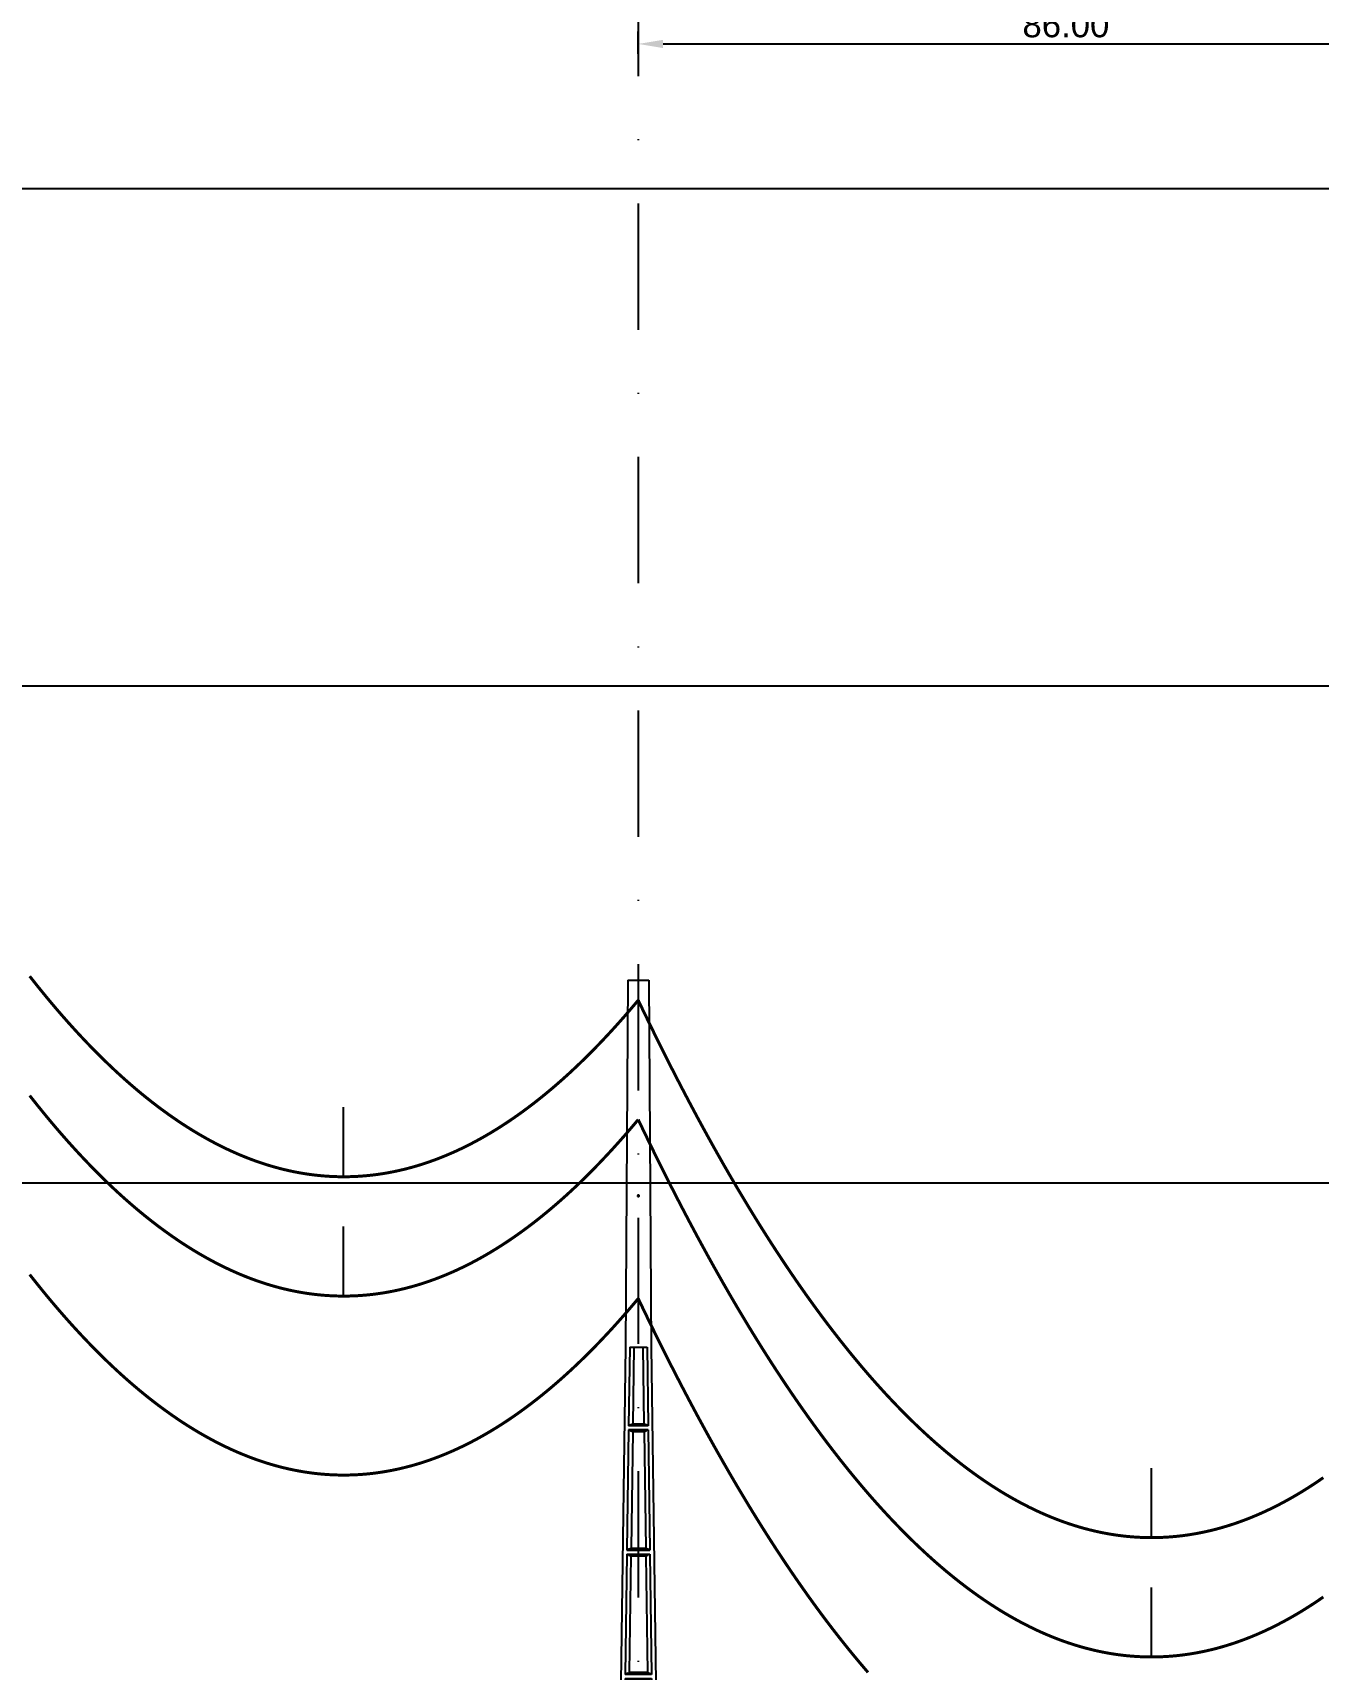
# Model space of a CAD drawing. Header units: metres. Extents: x -121 to 9872, y 3505 to 10721.
# Drawn here: x 4615.1 to 4744.3, y 6378.1 to 6542.6 of the extents above; entities that cross this region are included whole.
import ezdxf

# ---------------------------------------------------------------- set-up
doc = ezdxf.new("R2010")
doc.units = ezdxf.units.M
doc.header["$PDMODE"] = 2
doc.linetypes.add('DASHDOT', pattern=[25.4, 12.7, -6.35, 0, -6.35])
for name, color, linetype in [('CON-EOL- FO', 101, 'Continuous'), ('CON-EOL-CA ARBUTUS', 144, 'Continuous'), ('cotas', 7, 'Continuous'), ('GRID', 253, 'Continuous'), ('POSTE DT', 7, 'Continuous')]:
    doc.layers.add(name, color=color, linetype=linetype)
doc.styles.get("Standard").update_dxf_attribs({"font": 'arial.ttf'})
doc.dimstyles.new('ISO-25', dxfattribs={"dimtxt": 2.5, "dimasz": 2.5, "dimexe": 1.25, "dimexo": 0.625, "dimtad": 1, "dimzin": 1, "dimtxsty": 'Standard', "dimcen": 2.5, "dimaunit": 1, "dimadec": 3, "dimazin": 3, "dimtfac": 1, "dimtmove": 0, "dimatfit": 3, "dimfxlon": 1, "dimarcsym": 0})

# ---------------------------------------------------------------- blocks, each defined once
blk = doc.blocks.new('*U1')
at = {"layer": 'POSTE DT', "extrusion": (0, 1, 0)}
for p, q in [((-3.31, 378.23), (-4.05, 262)), ((-3.31, 378.23), (3.31, 378.23)), ((3.31, 378.23), (4.06, 262)), ((-4.05, 262), (-7.72, 0)), ((-4.05, 262), (-4.05, 262)), ((-2.73, 262), (-3.08, 237.05)), ((-2.73, 262), (2.75, 262)), ((-1.42, 262), (-1.77, 237.57)), ((1.43, 262), (1.77, 237.57)), ((2.75, 262), (3.1, 237.05)), ((4.06, 262), (7.72, 0)), ((-3.1, 235.74), (-3.63, 197.65)), ((3.11, 235.73), (-3.1, 235.74)), ((3.1, 237.05), (-3.08, 237.05)), ((-1.8, 235.21), (-2.32, 198.19)), ((1.8, 235.21), (2.32, 198.19)), ((3.11, 235.73), (3.65, 197.65)), ((-3.65, 196.34), (-4.19, 158.25)), ((-2.35, 195.8), (-2.87, 158.8)), ((2.35, 195.8), (2.87, 158.8)), ((3.66, 196.34), (4.2, 158.25)), ((-4.21, 156.94), (-4.74, 118.85)), ((-2.9, 156.39), (-3.42, 119.41)), ((2.91, 156.39), (3.42, 119.41)), ((4.21, 156.94), (4.75, 118.85)), ((-4.76, 117.54), (-5.29, 79.45)), ((4.77, 117.54), (-4.76, 117.54)), ((4.75, 118.85), (-4.74, 118.85)), ((-3.46, 116.98), (-3.97, 80.02)), ((3.46, 116.98), (3.98, 80.02)), ((4.77, 117.54), (5.3, 79.45)), ((-5.31, 78.14), (-5.85, 40.06)), ((5.32, 78.14), (-5.31, 78.14)), ((5.3, 79.45), (-5.29, 79.45)), ((5.32, 78.14), (5.85, 40.06)), ((-4.01, 77.57), (-4.53, 40.63)), ((4.01, 77.57), (4.53, 40.63)), ((-5.86, 38.74), (-6.41, 0)), ((5.87, 38.74), (-5.86, 38.74)), ((5.85, 40.06), (-5.85, 40.06)), ((-4.56, 38.17), (-5.1, 0)), ((4.56, 38.17), (5.1, 0)), ((5.87, 38.74), (6.41, 0)), ((-6.41, 0), (-7.72, 0)), ((-5.1, 0), (-6.41, 0)), ((5.1, 0), (-5.1, 0)), ((6.41, 0), (5.1, 0)), ((7.72, 0), (6.41, 0))]:
    blk.add_line(p, q, dxfattribs=at)
at = {"layer": 'POSTE DT', "ltscale": 3}
for points in [[(-3.63, 197.65), (3.65, 197.65)], [(-3.65, 196.34), (3.66, 196.34)], [(-4.21, 156.94), (4.21, 156.94)], [(4.2, 158.25), (-4.19, 158.25)]]:
    blk.add_lwpolyline(points, dxfattribs=at)
at = {"layer": 'POSTE DT'}
for points, knots in [([(0.25, 309.94), (0.25, 309.93), (0.25, 309.93), (0.25, 309.92), (0.25, 309.91), (0.25, 309.9), (0.25, 309.89), (0.24, 309.85), (0.22, 309.82), (0.19, 309.77), (0.16, 309.74), (0.11, 309.71), (0.08, 309.7), (0.01, 309.68), (-0.02, 309.68), (-0.08, 309.7), (-0.11, 309.71), (-0.16, 309.74), (-0.18, 309.76), (-0.21, 309.8), (-0.22, 309.82), (-0.24, 309.85), (-0.24, 309.87), (-0.25, 309.89), (-0.25, 309.9), (-0.25, 309.92), (-0.25, 309.92), (-0.25, 309.93), (-0.25, 309.94), (-0.25, 309.95), (-0.25, 309.95), (-0.25, 309.96), (-0.25, 309.97), (-0.24, 310), (-0.23, 310.02), (-0.21, 310.07), (-0.2, 310.09), (-0.15, 310.14), (-0.13, 310.15), (-0.07, 310.18), (-0.03, 310.19), (0.03, 310.19), (0.06, 310.18), (0.12, 310.16), (0.14, 310.14), (0.18, 310.11), (0.2, 310.09), (0.21, 310.06), (0.22, 310.05), (0.23, 310.04), (0.24, 310.01), (0.24, 309.99), (0.25, 309.97), (0.25, 309.96), (0.25, 309.95), (0.25, 309.94), (0.25, 309.94), (0.25, 309.94), (0.25, 309.94)], [-54.728303, -54.728303, -54.728303, -54.728303, -54.309038, -54.309038, -53.647169, -53.647169, -52.532885, -52.532885, -48.86224, -48.86224, -45.282765, -45.282765, -41.52867, -41.52867, -37.867486, -37.867486, -34.454589, -34.454589, -31.301423, -31.301423, -28.48103, -28.48103, -26.961755, -26.961755, -25.7544, -25.7544, -25.136228, -25.136228, -24.64409, -24.64409, -24.094201, -24.094201, -23.191199, -23.191199, -20.494482, -20.494482, -17.342863, -17.342863, -13.645538, -13.645538, -9.835989, -9.835989, -6.296781, -6.296781, -3.005029, -3.005029, 0, 0, 0, 1.527594, 1.527594, 3.697216, 3.697216, 4.489727, 4.489727, 5.01438, 5.01438, 5.095313, 5.095313, 5.095313, 5.095313]), ([(-3.1, 235.74), (-2.88, 235.65), (-2.67, 235.56), (-2.23, 235.39), (-2.02, 235.3), (-1.8, 235.21)], [0.055576, 0.055576, 0.055576, 0.055576, 56.767409, 56.767409, 113.50757, 113.50757, 113.50757, 113.50757]), ([(-1.77, 237.57), (-1.99, 237.49), (-2.21, 237.4), (-2.64, 237.22), (-2.86, 237.14), (-3.08, 237.05)], [0, 0, 0, 0, 56.660495, 56.660495, 113.412826, 113.412826, 113.412826, 113.412826]), ([(-1.8, 235.21), (-1.2, 235.21), (-0.6, 235.21), (0.6, 235.21), (1.2, 235.21), (1.8, 235.21)], [0, 0, 0, 0, 68.567797, 68.567797, 137.136247, 137.136247, 137.136247, 137.136247]), ([(1.77, 237.57), (1.18, 237.57), (0.59, 237.57), (-0.59, 237.57), (-1.18, 237.57), (-1.77, 237.57)], [0, 0, 0, 0, 67.306894, 67.306894, 134.614447, 134.614447, 134.614447, 134.614447]), ([(3.1, 237.05), (2.87, 237.14), (2.65, 237.23), (2.21, 237.4), (1.99, 237.49), (1.77, 237.57)], [0, 0, 0, 0, 56.738948, 56.738948, 113.38731, 113.38731, 113.38731, 113.38731]), ([(1.8, 235.21), (2.02, 235.3), (2.24, 235.38), (2.68, 235.56), (2.89, 235.65), (3.11, 235.73)], [0, 0, 0, 0, 56.845349, 56.845349, 113.599799, 113.599799, 113.599799, 113.599799]), ([(-2.32, 198.19), (-2.54, 198.1), (-2.76, 198.01), (-3.2, 197.83), (-3.41, 197.74), (-3.63, 197.65)], [0, 0, 0, 0, 63.412073, 63.412073, 126.777421, 126.777421, 126.777421, 126.777421]), ([(2.32, 198.19), (1.55, 198.19), (0.77, 198.19), (-0.77, 198.19), (-1.55, 198.19), (-2.32, 198.19)], [0, 0, 0, 0, 88.31008, 88.31008, 176.620652, 176.620652, 176.620652, 176.620652]), ([(3.65, 197.65), (3.43, 197.74), (3.2, 197.83), (2.76, 198.01), (2.54, 198.1), (2.32, 198.19)], [0, 0, 0, 0, 63.488119, 63.488119, 126.880939, 126.880939, 126.880939, 126.880939]), ([(-3.65, 196.34), (-3.43, 196.25), (-3.22, 196.16), (-2.78, 195.98), (-2.57, 195.89), (-2.35, 195.8)], [0.054307, 0.054307, 0.054307, 0.054307, 63.527131, 63.527131, 127.063246, 127.063246, 127.063246, 127.063246]), ([(-2.35, 195.8), (-1.57, 195.8), (-0.78, 195.8), (0.79, 195.8), (1.57, 195.8), (2.35, 195.8)], [0, 0, 0, 0, 89.585713, 89.585713, 179.17191, 179.17191, 179.17191, 179.17191]), ([(2.35, 195.8), (2.57, 195.89), (2.79, 195.98), (3.23, 196.16), (3.45, 196.25), (3.66, 196.34)], [0, 0, 0, 0, 63.60246, 63.60246, 127.109696, 127.109696, 127.109696, 127.109696]), ([(-4.21, 156.94), (-3.99, 156.85), (-3.77, 156.75), (-3.34, 156.57), (-3.12, 156.48), (-2.9, 156.39)], [0.053423, 0.053423, 0.053423, 0.053423, 70.429742, 70.429742, 140.90167, 140.90167, 140.90167, 140.90167]), ([(-2.87, 158.8), (-3.09, 158.71), (-3.31, 158.62), (-3.75, 158.43), (-3.97, 158.34), (-4.19, 158.25)], [0, 0, 0, 0, 70.301707, 70.301707, 140.590947, 140.590947, 140.590947, 140.590947]), ([(-2.9, 156.39), (-1.94, 156.39), (-0.97, 156.39), (0.97, 156.39), (1.94, 156.39), (2.91, 156.39)], [0, 0, 0, 0, 110.60219, 110.60219, 221.20473, 221.20473, 221.20473, 221.20473]), ([(2.87, 158.8), (1.92, 158.8), (0.96, 158.8), (-0.96, 158.8), (-1.91, 158.8), (-2.87, 158.8)], [0, 0, 0, 0, 109.314454, 109.314454, 218.629264, 218.629264, 218.629264, 218.629264]), ([(4.2, 158.25), (3.98, 158.34), (3.76, 158.44), (3.31, 158.62), (3.09, 158.71), (2.87, 158.8)], [0, 0, 0, 0, 70.379198, 70.379198, 140.659718, 140.659718, 140.659718, 140.659718]), ([(2.91, 156.39), (3.12, 156.48), (3.34, 156.57), (3.78, 156.75), (4, 156.85), (4.21, 156.94)], [0, 0, 0, 0, 70.506649, 70.506649, 140.914701, 140.914701, 140.914701, 140.914701]), ([(-3.42, 119.41), (-3.64, 119.32), (-3.86, 119.23), (-4.3, 119.04), (-4.52, 118.95), (-4.74, 118.85)], [0, 0, 0, 0, 77.299547, 77.299547, 154.618634, 154.618634, 154.618634, 154.618634]), ([(3.42, 119.41), (2.28, 119.41), (1.14, 119.41), (-1.14, 119.41), (-2.28, 119.41), (-3.42, 119.41)], [0, 0, 0, 0, 130.319901, 130.319901, 260.640046, 260.640046, 260.640046, 260.640046]), ([(4.75, 118.85), (4.53, 118.95), (4.31, 119.04), (3.87, 119.23), (3.64, 119.32), (3.42, 119.41)], [0, 0, 0, 0, 77.381597, 77.381597, 154.66183, 154.66183, 154.66183, 154.66183]), ([(-4.76, 117.54), (-4.54, 117.45), (-4.32, 117.35), (-3.89, 117.17), (-3.67, 117.07), (-3.46, 116.98)], [0.052784, 0.052784, 0.052784, 0.052784, 77.438432, 77.438432, 154.950301, 154.950301, 154.950301, 154.950301]), ([(-3.46, 116.98), (-2.3, 116.98), (-1.15, 116.98), (1.15, 116.98), (2.31, 116.98), (3.46, 116.98)], [0, 0, 0, 0, 131.617604, 131.617604, 263.235447, 263.235447, 263.235447, 263.235447]), ([(3.46, 116.98), (3.68, 117.07), (3.89, 117.17), (4.33, 117.35), (4.55, 117.45), (4.77, 117.54)], [0, 0, 0, 0, 77.520013, 77.520013, 154.938747, 154.938747, 154.938747, 154.938747]), ([(-5.31, 78.14), (-5.09, 78.05), (-4.88, 77.95), (-4.44, 77.76), (-4.23, 77.67), (-4.01, 77.57)], [0.052308, 0.052308, 0.052308, 0.052308, 84.527725, 84.527725, 169.158824, 169.158824, 169.158824, 169.158824]), ([(-3.97, 80.02), (-4.19, 79.93), (-4.41, 79.83), (-4.85, 79.64), (-5.07, 79.55), (-5.29, 79.45)], [0, 0, 0, 0, 84.379671, 84.379671, 168.809376, 168.809376, 168.809376, 168.809376]), ([(3.98, 80.02), (2.65, 80.02), (1.33, 80.02), (-1.32, 80.02), (-2.65, 80.02), (-3.97, 80.02)], [0, 0, 0, 0, 151.326157, 151.326157, 302.652465, 302.652465, 302.652465, 302.652465]), ([(5.3, 79.45), (5.08, 79.55), (4.86, 79.64), (4.42, 79.83), (4.2, 79.93), (3.98, 80.02)], [0, 0, 0, 0, 84.46863, 84.46863, 168.833721, 168.833721, 168.833721, 168.833721]), ([(4.01, 77.57), (4.23, 77.67), (4.45, 77.76), (4.88, 77.95), (5.1, 78.05), (5.32, 78.14)], [0, 0, 0, 0, 84.616316, 84.616316, 169.129178, 169.129178, 169.129178, 169.129178]), ([(-4.01, 77.57), (-2.67, 77.57), (-1.34, 77.57), (1.34, 77.57), (2.67, 77.57), (4.01, 77.57)], [0, 0, 0, 0, 152.632212, 152.632212, 305.264569, 305.264569, 305.264569, 305.264569]), ([(-5.86, 38.74), (-5.65, 38.65), (-5.43, 38.55), (-5, 38.36), (-4.78, 38.26), (-4.56, 38.17)], [0.026524, 0.026524, 0.026524, 0.026524, 91.679563, 91.679563, 183.466041, 183.466041, 183.466041, 183.466041]), ([(-4.53, 40.63), (-4.75, 40.53), (-4.97, 40.44), (-5.41, 40.25), (-5.63, 40.15), (-5.85, 40.06)], [0, 0, 0, 0, 91.523648, 91.523648, 183.126775, 183.126775, 183.126775, 183.126775]), ([(-4.56, 38.17), (-3.04, 38.17), (-1.52, 38.17), (1.52, 38.17), (3.04, 38.17), (4.56, 38.17)], [0, 0, 0, 0, 173.646192, 173.646192, 347.292451, 347.292451, 347.292451, 347.292451]), ([(4.53, 40.63), (3.02, 40.63), (1.51, 40.63), (-1.51, 40.63), (-3.02, 40.63), (-4.53, 40.63)], [0, 0, 0, 0, 172.33304, 172.33304, 344.666151, 344.666151, 344.666151, 344.666151]), ([(5.85, 40.06), (5.63, 40.15), (5.41, 40.25), (4.97, 40.44), (4.75, 40.53), (4.53, 40.63)], [0, 0, 0, 0, 91.621326, 91.621326, 183.137324, 183.137324, 183.137324, 183.137324]), ([(4.56, 38.17), (4.78, 38.26), (5, 38.36), (5.43, 38.55), (5.65, 38.65), (5.87, 38.74)], [0, 0, 0, 0, 91.776928, 91.776928, 183.448614, 183.448614, 183.448614, 183.448614])]:
    blk.add_open_spline(points, degree=3, knots=knots, dxfattribs=at)
blk = doc.blocks.new('*D375')
at = {"layer": 'cotas', "color": 0, "lineweight": -2, "transparency": 16777216}
for p, q in [((4589.97, 6579.72), (4589.97, 6581.97)), ((4675.97, 6579.72), (4675.97, 6581.97)), ((4592.47, 6580.72), (4673.47, 6580.72))]:
    blk.add_line(p, q, dxfattribs=at)
at = {"layer": 'cotas', "color": 0, "transparency": 16777216}
for points in [[(4592.47, 6581.13), (4592.47, 6580.3), (4589.97, 6580.72)], [(4673.47, 6581.13), (4673.47, 6580.3), (4675.97, 6580.72)]]:
    blk.add_solid(points, dxfattribs=at)
at = {"layer": 'Defpoints', "color": 0, "transparency": 16777216}
for p in [(4675.97, 6580.72), (4589.97, 6494.11), (4675.97, 6447.34)]:
    blk.add_point(p, dxfattribs=at)
at = {"layer": 'cotas', "color": 0, "transparency": 16777216, "insert": (4632.97, 6582.62), "char_height": 2.5, "attachment_point": 5}
blk.add_mtext('86.00', dxfattribs=at)
blk = doc.blocks.new('*D376')
at = {"layer": 'cotas', "color": 0, "lineweight": -2, "transparency": 16777216}
for p, q in [((4675.97, 6540.51), (4675.97, 6542.76)), ((4761.97, 6540.51), (4761.97, 6542.76)), ((4678.47, 6541.51), (4759.47, 6541.51))]:
    blk.add_line(p, q, dxfattribs=at)
at = {"layer": 'cotas', "color": 0, "transparency": 16777216}
for points in [[(4678.47, 6541.92), (4678.47, 6541.09), (4675.97, 6541.51)], [(4759.47, 6541.92), (4759.47, 6541.09), (4761.97, 6541.51)]]:
    blk.add_solid(points, dxfattribs=at)
at = {"layer": 'Defpoints', "color": 0, "transparency": 16777216}
for p in [(4761.97, 6541.51), (4675.97, 6447.34), (4761.97, 6417.23)]:
    blk.add_point(p, dxfattribs=at)
at = {"layer": 'cotas', "color": 0, "transparency": 16777216, "insert": (4718.97, 6543.41), "char_height": 2.5, "attachment_point": 5}
blk.add_mtext('86.00', dxfattribs=at)

msp = doc.modelspace()

# ---------------------------------------------------------------- linework, layer by layer
at = {"layer": 'CON-EOL- FO', "const_width": 0.3}
for points in [[(4614.783, 6417.754), (4615.211, 6417.21), (4615.639, 6416.674), (4616.067, 6416.145), (4616.495, 6415.624), (4616.923, 6415.11), (4617.35, 6414.604), (4617.778, 6414.105), (4618.206, 6413.614), (4618.634, 6413.13), (4619.062, 6412.653), (4619.49, 6412.184), (4619.918, 6411.722), (4620.345, 6411.268), (4620.773, 6410.821), (4621.201, 6410.382), (4621.629, 6409.95), (4622.057, 6409.525), (4622.485, 6409.108), (4622.913, 6408.699), (4623.34, 6408.296), (4623.768, 6407.902), (4624.196, 6407.514), (4624.624, 6407.134), (4625.052, 6406.762), (4625.48, 6406.397), (4625.908, 6406.039), (4626.335, 6405.689), (4626.763, 6405.346), (4627.191, 6405.011), (4627.619, 6404.683), (4628.047, 6404.363), (4628.475, 6404.05), (4628.903, 6403.744), (4629.331, 6403.446), (4629.758, 6403.155), (4630.186, 6402.871), (4630.614, 6402.595), (4631.042, 6402.327), (4631.47, 6402.066), (4631.898, 6401.812), (4632.326, 6401.566), (4632.753, 6401.327), (4633.181, 6401.095), (4633.609, 6400.871), (4634.037, 6400.654), (4634.465, 6400.445), (4634.893, 6400.243), (4635.321, 6400.049), (4635.748, 6399.862), (4636.176, 6399.682), (4636.604, 6399.51), (4637.032, 6399.345), (4637.46, 6399.187), (4637.888, 6399.037), (4638.316, 6398.895), (4638.743, 6398.759), (4639.171, 6398.632), (4639.599, 6398.511), (4640.027, 6398.398), (4640.455, 6398.293), (4640.883, 6398.194), (4641.311, 6398.103), (4641.738, 6398.02), (4642.166, 6397.944), (4642.594, 6397.875), (4643.022, 6397.814), (4643.45, 6397.76), (4643.878, 6397.714), (4644.306, 6397.675), (4644.733, 6397.643), (4645.161, 6397.619), (4645.589, 6397.602), (4646.017, 6397.593), (4646.445, 6397.591), (4646.873, 6397.596), (4647.301, 6397.609), (4647.729, 6397.629), (4648.156, 6397.657), (4648.584, 6397.692), (4649.012, 6397.734), (4649.44, 6397.784), (4649.868, 6397.841), (4650.296, 6397.906), (4650.724, 6397.978), (4651.151, 6398.057), (4651.579, 6398.144), (4652.007, 6398.238), (4652.435, 6398.34), (4652.863, 6398.449), (4653.291, 6398.565), (4653.719, 6398.689), (4654.146, 6398.82), (4654.574, 6398.959), (4655.002, 6399.105), (4655.43, 6399.258), (4655.858, 6399.419), (4656.286, 6399.587), (4656.714, 6399.763), (4657.141, 6399.946), (4657.569, 6400.136), (4657.997, 6400.334), (4658.425, 6400.539), (4658.853, 6400.752), (4659.281, 6400.972), (4659.709, 6401.2), (4660.136, 6401.434), (4660.564, 6401.677), (4660.992, 6401.926), (4661.42, 6402.184), (4661.848, 6402.448), (4662.276, 6402.72), (4662.704, 6402.999), (4663.132, 6403.286), (4663.559, 6403.58), (4663.987, 6403.882), (4664.415, 6404.191), (4664.843, 6404.507), (4665.271, 6404.831), (4665.699, 6405.163), (4666.127, 6405.501), (4666.554, 6405.848), (4666.982, 6406.201), (4667.41, 6406.562), (4667.838, 6406.931), (4668.266, 6407.306), (4668.694, 6407.69), (4669.122, 6408.08), (4669.549, 6408.478), (4669.977, 6408.884), (4670.405, 6409.297), (4670.833, 6409.718), (4671.261, 6410.145), (4671.689, 6410.581), (4672.117, 6411.023), (4672.544, 6411.474), (4672.972, 6411.931), (4673.4, 6412.396), (4673.828, 6412.869), (4674.256, 6413.349), (4674.684, 6413.836), (4675.112, 6414.331), (4675.539, 6414.833), (4675.967, 6415.343)], [(4675.967, 6415.343), (4676.395, 6414.448), (4676.823, 6413.56), (4677.251, 6412.68), (4677.679, 6411.807), (4678.107, 6410.942), (4678.534, 6410.084), (4678.962, 6409.234), (4679.39, 6408.391), (4679.818, 6407.556), (4680.246, 6406.729), (4680.674, 6405.909), (4681.102, 6405.097), (4681.53, 6404.292), (4681.957, 6403.494), (4682.385, 6402.705), (4682.813, 6401.922), (4683.241, 6401.148), (4683.669, 6400.38), (4684.097, 6399.621), (4684.525, 6398.868), (4684.952, 6398.124), (4685.38, 6397.387), (4685.808, 6396.657), (4686.236, 6395.935), (4686.664, 6395.22), (4687.092, 6394.513), (4687.52, 6393.813), (4687.947, 6393.121), (4688.375, 6392.436), (4688.803, 6391.759), (4689.231, 6391.089), (4689.659, 6390.427), (4690.087, 6389.772), (4690.515, 6389.125), (4690.942, 6388.485), (4691.37, 6387.853), (4691.798, 6387.228), (4692.226, 6386.611), (4692.654, 6386.001), (4693.082, 6385.399), (4693.51, 6384.804), (4693.937, 6384.217), (4694.365, 6383.637), (4694.793, 6383.064), (4695.221, 6382.499), (4695.649, 6381.941), (4696.077, 6381.391), (4696.505, 6380.849), (4696.933, 6380.314), (4697.36, 6379.786), (4697.788, 6379.266), (4698.216, 6378.753), (4698.644, 6378.247), (4699.072, 6377.749)]]:
    msp.add_lwpolyline(points, dxfattribs=at)
at = {"layer": 'CON-EOL-CA ARBUTUS'}
for p, q in [((4646.348, 6427.591), (4646.348, 6434.591)), ((4646.348, 6415.591), (4646.348, 6422.591)), ((4727.584, 6391.301), (4727.584, 6398.301)), ((4727.584, 6379.301), (4727.584, 6386.301))]:
    msp.add_line(p, q, dxfattribs=at)
at = {"layer": 'CON-EOL-CA ARBUTUS', "const_width": 0.3}
for points in [[(4614.783, 6447.754), (4615.211, 6447.21), (4615.639, 6446.674), (4616.067, 6446.145), (4616.495, 6445.624), (4616.923, 6445.11), (4617.35, 6444.604), (4617.778, 6444.105), (4618.206, 6443.614), (4618.634, 6443.13), (4619.062, 6442.653), (4619.49, 6442.184), (4619.918, 6441.722), (4620.345, 6441.268), (4620.773, 6440.821), (4621.201, 6440.382), (4621.629, 6439.95), (4622.057, 6439.525), (4622.485, 6439.108), (4622.913, 6438.699), (4623.34, 6438.296), (4623.768, 6437.902), (4624.196, 6437.514), (4624.624, 6437.134), (4625.052, 6436.762), (4625.48, 6436.397), (4625.908, 6436.039), (4626.335, 6435.689), (4626.763, 6435.346), (4627.191, 6435.011), (4627.619, 6434.683), (4628.047, 6434.363), (4628.475, 6434.05), (4628.903, 6433.744), (4629.331, 6433.446), (4629.758, 6433.155), (4630.186, 6432.871), (4630.614, 6432.595), (4631.042, 6432.327), (4631.47, 6432.066), (4631.898, 6431.812), (4632.326, 6431.566), (4632.753, 6431.327), (4633.181, 6431.095), (4633.609, 6430.871), (4634.037, 6430.654), (4634.465, 6430.445), (4634.893, 6430.243), (4635.321, 6430.049), (4635.748, 6429.862), (4636.176, 6429.682), (4636.604, 6429.51), (4637.032, 6429.345), (4637.46, 6429.187), (4637.888, 6429.037), (4638.316, 6428.895), (4638.743, 6428.759), (4639.171, 6428.632), (4639.599, 6428.511), (4640.027, 6428.398), (4640.455, 6428.293), (4640.883, 6428.194), (4641.311, 6428.103), (4641.738, 6428.02), (4642.166, 6427.944), (4642.594, 6427.875), (4643.022, 6427.814), (4643.45, 6427.76), (4643.878, 6427.714), (4644.306, 6427.675), (4644.733, 6427.643), (4645.161, 6427.619), (4645.589, 6427.602), (4646.017, 6427.593), (4646.445, 6427.591), (4646.873, 6427.596), (4647.301, 6427.609), (4647.729, 6427.629), (4648.156, 6427.657), (4648.584, 6427.692), (4649.012, 6427.734), (4649.44, 6427.784), (4649.868, 6427.841), (4650.296, 6427.906), (4650.724, 6427.978), (4651.151, 6428.057), (4651.579, 6428.144), (4652.007, 6428.238), (4652.435, 6428.34), (4652.863, 6428.449), (4653.291, 6428.565), (4653.719, 6428.689), (4654.146, 6428.82), (4654.574, 6428.959), (4655.002, 6429.105), (4655.43, 6429.258), (4655.858, 6429.419), (4656.286, 6429.587), (4656.714, 6429.763), (4657.141, 6429.946), (4657.569, 6430.136), (4657.997, 6430.334), (4658.425, 6430.539), (4658.853, 6430.752), (4659.281, 6430.972), (4659.709, 6431.199), (4660.136, 6431.434), (4660.564, 6431.677), (4660.992, 6431.926), (4661.42, 6432.184), (4661.848, 6432.448), (4662.276, 6432.72), (4662.704, 6432.999), (4663.132, 6433.286), (4663.559, 6433.58), (4663.987, 6433.882), (4664.415, 6434.191), (4664.843, 6434.507), (4665.271, 6434.831), (4665.699, 6435.163), (4666.127, 6435.501), (4666.554, 6435.848), (4666.982, 6436.201), (4667.41, 6436.562), (4667.838, 6436.931), (4668.266, 6437.306), (4668.694, 6437.69), (4669.122, 6438.08), (4669.549, 6438.478), (4669.977, 6438.884), (4670.405, 6439.297), (4670.833, 6439.718), (4671.261, 6440.145), (4671.689, 6440.581), (4672.117, 6441.023), (4672.544, 6441.474), (4672.972, 6441.931), (4673.4, 6442.396), (4673.828, 6442.869), (4674.256, 6443.349), (4674.684, 6443.836), (4675.112, 6444.331), (4675.539, 6444.833), (4675.967, 6445.343)], [(4675.967, 6445.343), (4676.395, 6444.448), (4676.823, 6443.56), (4677.251, 6442.68), (4677.679, 6441.807), (4678.107, 6440.942), (4678.534, 6440.084), (4678.962, 6439.234), (4679.39, 6438.391), (4679.818, 6437.556), (4680.246, 6436.729), (4680.674, 6435.909), (4681.102, 6435.097), (4681.53, 6434.292), (4681.957, 6433.494), (4682.385, 6432.705), (4682.813, 6431.922), (4683.241, 6431.148), (4683.669, 6430.38), (4684.097, 6429.621), (4684.525, 6428.868), (4684.952, 6428.124), (4685.38, 6427.387), (4685.808, 6426.657), (4686.236, 6425.935), (4686.664, 6425.22), (4687.092, 6424.513), (4687.52, 6423.813), (4687.947, 6423.121), (4688.375, 6422.436), (4688.803, 6421.759), (4689.231, 6421.089), (4689.659, 6420.427), (4690.087, 6419.772), (4690.515, 6419.125), (4690.942, 6418.485), (4691.37, 6417.853), (4691.798, 6417.228), (4692.226, 6416.611), (4692.654, 6416.001), (4693.082, 6415.399), (4693.51, 6414.804), (4693.937, 6414.217), (4694.365, 6413.637), (4694.793, 6413.064), (4695.221, 6412.499), (4695.649, 6411.941), (4696.077, 6411.391), (4696.505, 6410.849), (4696.933, 6410.314), (4697.36, 6409.786), (4697.788, 6409.266), (4698.216, 6408.753), (4698.644, 6408.247), (4699.072, 6407.749), (4699.5, 6407.259), (4699.928, 6406.776), (4700.355, 6406.3), (4700.783, 6405.832), (4701.211, 6405.371), (4701.639, 6404.918), (4702.067, 6404.472), (4702.495, 6404.034), (4702.923, 6403.603), (4703.35, 6403.18), (4703.778, 6402.764), (4704.206, 6402.355), (4704.634, 6401.954), (4705.062, 6401.56), (4705.49, 6401.174), (4705.918, 6400.795), (4706.345, 6400.423), (4706.773, 6400.059), (4707.201, 6399.703), (4707.629, 6399.353), (4708.057, 6399.012), (4708.485, 6398.677), (4708.913, 6398.35), (4709.34, 6398.031), (4709.768, 6397.719), (4710.196, 6397.414), (4710.624, 6397.117), (4711.052, 6396.827), (4711.48, 6396.545), (4711.908, 6396.27), (4712.335, 6396.002), (4712.763, 6395.742), (4713.191, 6395.489), (4713.619, 6395.244), (4714.047, 6395.006), (4714.475, 6394.775), (4714.903, 6394.552), (4715.331, 6394.336), (4715.758, 6394.128), (4716.186, 6393.927), (4716.614, 6393.734), (4717.042, 6393.548), (4717.47, 6393.369), (4717.898, 6393.198), (4718.326, 6393.034), (4718.753, 6392.877), (4719.181, 6392.728), (4719.609, 6392.587), (4720.037, 6392.453), (4720.465, 6392.326), (4720.893, 6392.206), (4721.321, 6392.094), (4721.748, 6391.99), (4722.176, 6391.892), (4722.604, 6391.803), (4723.032, 6391.72), (4723.46, 6391.645), (4723.888, 6391.577), (4724.316, 6391.517), (4724.743, 6391.464), (4725.171, 6391.419), (4725.599, 6391.381), (4726.027, 6391.35), (4726.455, 6391.327), (4726.883, 6391.311), (4727.311, 6391.303), (4727.738, 6391.302), (4728.166, 6391.308), (4728.594, 6391.322), (4729.022, 6391.343), (4729.45, 6391.372), (4729.878, 6391.408), (4730.306, 6391.451), (4730.733, 6391.502), (4731.161, 6391.56), (4731.589, 6391.626), (4732.017, 6391.699), (4732.445, 6391.779), (4732.873, 6391.867), (4733.301, 6391.962), (4733.729, 6392.064), (4734.156, 6392.174), (4734.584, 6392.292), (4735.012, 6392.417), (4735.44, 6392.549), (4735.868, 6392.688), (4736.296, 6392.835), (4736.724, 6392.99), (4737.151, 6393.152), (4737.579, 6393.321), (4738.007, 6393.497), (4738.435, 6393.681), (4738.863, 6393.873), (4739.291, 6394.072), (4739.719, 6394.278), (4740.146, 6394.492), (4740.574, 6394.713), (4741.002, 6394.941), (4741.43, 6395.177), (4741.858, 6395.42), (4742.286, 6395.671), (4742.714, 6395.929), (4743.141, 6396.195), (4743.569, 6396.468), (4743.997, 6396.748), (4744.425, 6397.036), (4744.853, 6397.331)], [(4614.783, 6435.754), (4615.211, 6435.21), (4615.639, 6434.674), (4616.067, 6434.145), (4616.495, 6433.624), (4616.923, 6433.11), (4617.35, 6432.604), (4617.778, 6432.105), (4618.206, 6431.614), (4618.634, 6431.13), (4619.062, 6430.653), (4619.49, 6430.184), (4619.918, 6429.722), (4620.345, 6429.268), (4620.773, 6428.821), (4621.201, 6428.382), (4621.629, 6427.95), (4622.057, 6427.525), (4622.485, 6427.108), (4622.913, 6426.699), (4623.34, 6426.296), (4623.768, 6425.902), (4624.196, 6425.514), (4624.624, 6425.134), (4625.052, 6424.762), (4625.48, 6424.397), (4625.908, 6424.039), (4626.335, 6423.689), (4626.763, 6423.346), (4627.191, 6423.011), (4627.619, 6422.683), (4628.047, 6422.363), (4628.475, 6422.05), (4628.903, 6421.744), (4629.331, 6421.446), (4629.758, 6421.155), (4630.186, 6420.871), (4630.614, 6420.595), (4631.042, 6420.327), (4631.47, 6420.066), (4631.898, 6419.812), (4632.326, 6419.566), (4632.753, 6419.327), (4633.181, 6419.095), (4633.609, 6418.871), (4634.037, 6418.654), (4634.465, 6418.445), (4634.893, 6418.243), (4635.321, 6418.049), (4635.748, 6417.862), (4636.176, 6417.682), (4636.604, 6417.51), (4637.032, 6417.345), (4637.46, 6417.187), (4637.888, 6417.037), (4638.316, 6416.895), (4638.743, 6416.759), (4639.171, 6416.632), (4639.599, 6416.511), (4640.027, 6416.398), (4640.455, 6416.293), (4640.883, 6416.194), (4641.311, 6416.103), (4641.738, 6416.02), (4642.166, 6415.944), (4642.594, 6415.875), (4643.022, 6415.814), (4643.45, 6415.76), (4643.878, 6415.714), (4644.306, 6415.675), (4644.733, 6415.643), (4645.161, 6415.619), (4645.589, 6415.602), (4646.017, 6415.593), (4646.445, 6415.591), (4646.873, 6415.596), (4647.301, 6415.609), (4647.729, 6415.629), (4648.156, 6415.657), (4648.584, 6415.692), (4649.012, 6415.734), (4649.44, 6415.784), (4649.868, 6415.841), (4650.296, 6415.906), (4650.724, 6415.978), (4651.151, 6416.057), (4651.579, 6416.144), (4652.007, 6416.238), (4652.435, 6416.34), (4652.863, 6416.449), (4653.291, 6416.565), (4653.719, 6416.689), (4654.146, 6416.82), (4654.574, 6416.959), (4655.002, 6417.105), (4655.43, 6417.258), (4655.858, 6417.419), (4656.286, 6417.587), (4656.714, 6417.763), (4657.141, 6417.946), (4657.569, 6418.136), (4657.997, 6418.334), (4658.425, 6418.539), (4658.853, 6418.752), (4659.281, 6418.972), (4659.709, 6419.2), (4660.136, 6419.434), (4660.564, 6419.677), (4660.992, 6419.926), (4661.42, 6420.184), (4661.848, 6420.448), (4662.276, 6420.72), (4662.704, 6420.999), (4663.132, 6421.286), (4663.559, 6421.58), (4663.987, 6421.882), (4664.415, 6422.191), (4664.843, 6422.507), (4665.271, 6422.831), (4665.699, 6423.163), (4666.127, 6423.501), (4666.554, 6423.848), (4666.982, 6424.201), (4667.41, 6424.562), (4667.838, 6424.931), (4668.266, 6425.306), (4668.694, 6425.69), (4669.122, 6426.08), (4669.549, 6426.478), (4669.977, 6426.884), (4670.405, 6427.297), (4670.833, 6427.718), (4671.261, 6428.145), (4671.689, 6428.581), (4672.117, 6429.023), (4672.544, 6429.474), (4672.972, 6429.931), (4673.4, 6430.396), (4673.828, 6430.869), (4674.256, 6431.349), (4674.684, 6431.836), (4675.112, 6432.331), (4675.539, 6432.833), (4675.967, 6433.343)], [(4675.967, 6433.343), (4676.395, 6432.448), (4676.823, 6431.56), (4677.251, 6430.68), (4677.679, 6429.807), (4678.107, 6428.942), (4678.534, 6428.084), (4678.962, 6427.234), (4679.39, 6426.391), (4679.818, 6425.556), (4680.246, 6424.729), (4680.674, 6423.909), (4681.102, 6423.097), (4681.53, 6422.292), (4681.957, 6421.494), (4682.385, 6420.705), (4682.813, 6419.922), (4683.241, 6419.148), (4683.669, 6418.38), (4684.097, 6417.621), (4684.525, 6416.868), (4684.952, 6416.124), (4685.38, 6415.387), (4685.808, 6414.657), (4686.236, 6413.935), (4686.664, 6413.22), (4687.092, 6412.513), (4687.52, 6411.813), (4687.947, 6411.121), (4688.375, 6410.436), (4688.803, 6409.759), (4689.231, 6409.089), (4689.659, 6408.427), (4690.087, 6407.772), (4690.515, 6407.125), (4690.942, 6406.485), (4691.37, 6405.853), (4691.798, 6405.228), (4692.226, 6404.611), (4692.654, 6404.001), (4693.082, 6403.399), (4693.51, 6402.804), (4693.937, 6402.217), (4694.365, 6401.637), (4694.793, 6401.064), (4695.221, 6400.499), (4695.649, 6399.941), (4696.077, 6399.391), (4696.505, 6398.849), (4696.933, 6398.314), (4697.36, 6397.786), (4697.788, 6397.266), (4698.216, 6396.753), (4698.644, 6396.247), (4699.072, 6395.749), (4699.5, 6395.259), (4699.928, 6394.776), (4700.355, 6394.3), (4700.783, 6393.832), (4701.211, 6393.371), (4701.639, 6392.918), (4702.067, 6392.472), (4702.495, 6392.034), (4702.923, 6391.603), (4703.35, 6391.18), (4703.778, 6390.764), (4704.206, 6390.355), (4704.634, 6389.954), (4705.062, 6389.56), (4705.49, 6389.174), (4705.918, 6388.795), (4706.345, 6388.423), (4706.773, 6388.059), (4707.201, 6387.703), (4707.629, 6387.353), (4708.057, 6387.012), (4708.485, 6386.677), (4708.913, 6386.35), (4709.34, 6386.031), (4709.768, 6385.719), (4710.196, 6385.414), (4710.624, 6385.117), (4711.052, 6384.827), (4711.48, 6384.545), (4711.908, 6384.27), (4712.335, 6384.002), (4712.763, 6383.742), (4713.191, 6383.489), (4713.619, 6383.244), (4714.047, 6383.006), (4714.475, 6382.775), (4714.903, 6382.552), (4715.331, 6382.336), (4715.758, 6382.128), (4716.186, 6381.927), (4716.614, 6381.734), (4717.042, 6381.548), (4717.47, 6381.369), (4717.898, 6381.198), (4718.326, 6381.034), (4718.753, 6380.877), (4719.181, 6380.728), (4719.609, 6380.587), (4720.037, 6380.453), (4720.465, 6380.326), (4720.893, 6380.206), (4721.321, 6380.094), (4721.748, 6379.99), (4722.176, 6379.892), (4722.604, 6379.803), (4723.032, 6379.72), (4723.46, 6379.645), (4723.888, 6379.577), (4724.316, 6379.517), (4724.743, 6379.464), (4725.171, 6379.419), (4725.599, 6379.381), (4726.027, 6379.35), (4726.455, 6379.327), (4726.883, 6379.311), (4727.311, 6379.303), (4727.738, 6379.302), (4728.166, 6379.308), (4728.594, 6379.322), (4729.022, 6379.343), (4729.45, 6379.372), (4729.878, 6379.408), (4730.306, 6379.451), (4730.733, 6379.502), (4731.161, 6379.56), (4731.589, 6379.626), (4732.017, 6379.699), (4732.445, 6379.779), (4732.873, 6379.867), (4733.301, 6379.962), (4733.729, 6380.064), (4734.156, 6380.174), (4734.584, 6380.292), (4735.012, 6380.417), (4735.44, 6380.549), (4735.868, 6380.688), (4736.296, 6380.835), (4736.724, 6380.99), (4737.151, 6381.152), (4737.579, 6381.321), (4738.007, 6381.497), (4738.435, 6381.681), (4738.863, 6381.873), (4739.291, 6382.072), (4739.719, 6382.278), (4740.146, 6382.492), (4740.574, 6382.713), (4741.002, 6382.941), (4741.43, 6383.177), (4741.858, 6383.42), (4742.286, 6383.671), (4742.714, 6383.929), (4743.141, 6384.195), (4743.569, 6384.468), (4743.997, 6384.748), (4744.425, 6385.036), (4744.853, 6385.331)]]:
    msp.add_lwpolyline(points, dxfattribs=at)
at = {"layer": 'GRID', "linetype": 'DASHDOT'}
msp.add_line((4675.967, 7876.973), (4675.967, 5510.205), dxfattribs=at)
at = {"layer": 'GRID'}
for points in [[(-30.298, 6526.973), (7827.812, 6526.973)], [(-30.298, 6476.973), (7827.812, 6476.973)], [(-30.298, 6426.973), (7827.812, 6426.973)]]:
    msp.add_lwpolyline(points, dxfattribs=at)

# ---------------------------------------------------------------- block references
at = {"layer": 'POSTE DT', "xscale": 0.3172702451939489, "yscale": 0.3172702451939489, "zscale": 0.3172702451939489}
msp.add_blockref('*U1', (4675.983, 6327.343), dxfattribs=at)

# ---------------------------------------------------------------- dimensions: what is measured, and where the dimension line sits
at = {"layer": 'cotas'}
for base, p1, p2, picture, middle in [((4675.967, 6580.716), (4589.967, 6494.109), (4675.967, 6447.343), '*D375', (4632.967, 6582.617)), ((4761.967, 6541.507), (4675.967, 6447.343), (4761.967, 6417.234), '*D376', (4718.967, 6543.408))]:
    dim = msp.add_linear_dim(base=base, p1=p1, p2=p2, dimstyle='ISO-25', dxfattribs=at)
    dim.commit()
    dim.dimension.update_dxf_attribs({"geometry": picture, "text_midpoint": middle})

doc.saveas('drawing.dxf')
